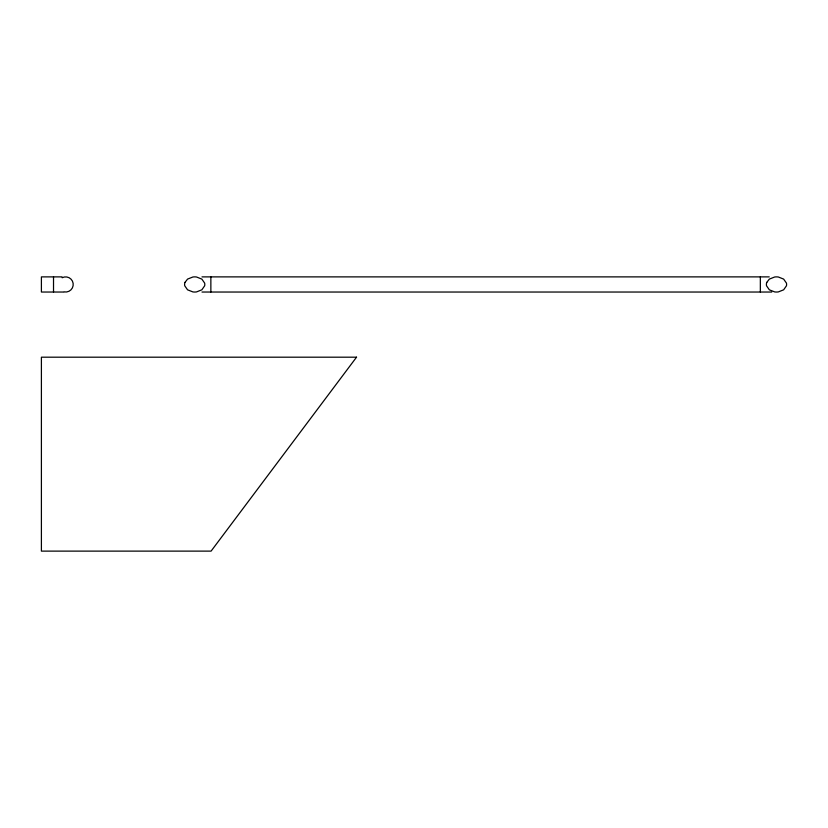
<?xml version="1.0" encoding="UTF-8"?>
<svg xmlns="http://www.w3.org/2000/svg" width="828" height="828" viewBox="0 0 828 828"><rect width="100%" height="100%" fill="white"/><g stroke="black" fill="none" stroke-linecap="round" stroke-linejoin="round"><path stroke-width="1.24" d="M62.09 276.883L41.4 276.883L41.4 292.036L63.652 292.036M201.991 276.883L769.212 276.883M201.991 292.036L771.768 292.036M760.342 276.883L760.342 292.036M210.861 276.883L210.861 292.036M53.52 276.883L53.52 292.036M62.162 277.732A7.576 7.576 0 0 1 73.133 283.352A7.576 7.576 0 0 1 64.263 291.911M184.996 282.379L184.768 283.083A5.724 5.724 0 0 0 184.768 285.836L187.563 289.821L192.862 291.911A13.403 13.403 0 0 0 196.546 291.911L201.846 289.821L204.64 285.836A5.724 5.724 0 0 0 204.64 283.083L201.846 279.098L196.546 277.007A13.403 13.403 0 0 0 192.862 277.007L187.563 279.098L184.996 282.379M766.79 282.379L766.562 283.083A5.724 5.724 0 0 0 766.562 285.836L769.357 289.821L774.666 291.911A13.403 13.403 0 0 0 778.341 291.911L783.64 289.821L786.434 285.836A5.724 5.724 0 0 0 786.434 283.083L783.64 279.098L778.341 277.007A13.403 13.403 0 0 0 774.666 277.007L769.357 279.098L766.79 282.379M356.537 357.189L211.088 551.117L41.4 551.117L41.4 357.189L356.537 357.189"/></g></svg>
